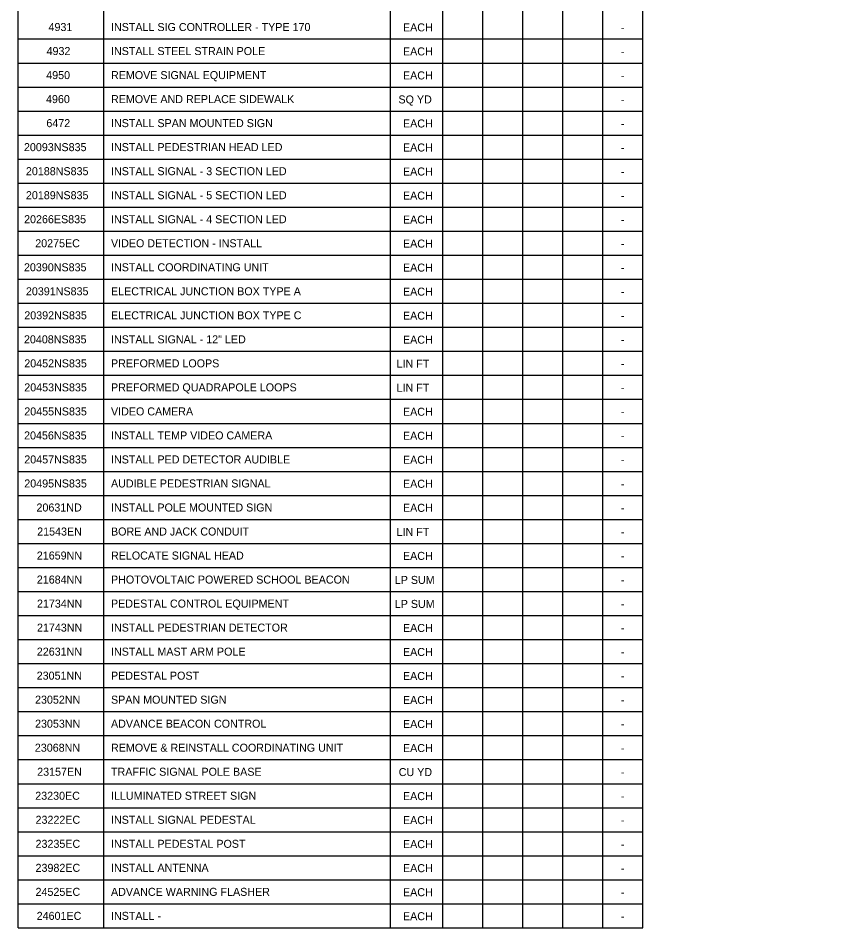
# Model space of a CAD drawing. Extents: x 1627408 to 1628728, y 1640019 to 1642326.
# Drawn here: x 1627408.1 to 1627783.7, y 1641275.4 to 1641690.9 of the extents above; entities that cross this region are included whole.
import ezdxf

# ---------------------------------------------------------------- set-up
doc = ezdxf.new("R2010")
doc.units = 0
for name, color, linetype in [('Default', 7, 'Continuous'), ('SB_PL_INFOSTD_PT', 7, 'Continuous'), ('T_PL_NOTE_PT', 7, 'Continuous')]:
    doc.layers.add(name, color=color, linetype=linetype)

msp = doc.modelspace()

# ---------------------------------------------------------------- linework, layer by layer
at = {"layer": 'Default'}
for p, q in [((1627408.09, 1641275.4), (1627408.09, 1642301.36)), ((1627447.15, 1641275.4), (1627447.15, 1642262.96)), ((1627578.09, 1641275.4), (1627578.09, 1642262.96)), ((1627601.9, 1641275.4), (1627601.9, 1642262.96)), ((1627620.18, 1641275.4), (1627620.18, 1642262.96)), ((1627638.47, 1641275.4), (1627638.47, 1642262.96)), ((1627656.76, 1641275.4), (1627656.76, 1642262.96)), ((1627675.05, 1641275.4), (1627675.05, 1642262.96)), ((1627693.34, 1641275.4), (1627693.34, 1642262.96)), ((1627408.09, 1641681.4), (1627693.34, 1641681.4)), ((1627408.09, 1641670.42), (1627693.34, 1641670.42)), ((1627408.09, 1641659.45), (1627693.34, 1641659.45)), ((1627408.09, 1641648.48), (1627693.34, 1641648.48)), ((1627408.09, 1641637.51), (1627693.34, 1641637.51)), ((1627408.09, 1641626.53), (1627693.34, 1641626.53)), ((1627408.09, 1641615.56), (1627693.34, 1641615.56)), ((1627408.09, 1641604.59), (1627693.34, 1641604.59)), ((1627408.09, 1641593.61), (1627693.34, 1641593.61)), ((1627408.09, 1641582.64), (1627693.34, 1641582.64)), ((1627408.09, 1641571.67), (1627693.34, 1641571.67)), ((1627408.09, 1641560.7), (1627693.34, 1641560.7)), ((1627408.09, 1641549.72), (1627693.34, 1641549.72)), ((1627408.09, 1641538.75), (1627693.34, 1641538.75)), ((1627408.09, 1641527.78), (1627693.34, 1641527.78)), ((1627408.09, 1641516.8), (1627693.34, 1641516.8)), ((1627408.09, 1641505.83), (1627693.34, 1641505.83)), ((1627408.09, 1641494.86), (1627693.34, 1641494.86)), ((1627408.09, 1641483.89), (1627693.34, 1641483.89)), ((1627408.09, 1641472.91), (1627693.34, 1641472.91)), ((1627408.09, 1641461.94), (1627693.34, 1641461.94)), ((1627408.09, 1641450.97), (1627693.34, 1641450.97)), ((1627408.09, 1641440), (1627693.34, 1641440)), ((1627408.09, 1641429.02), (1627693.34, 1641429.02)), ((1627408.09, 1641418.05), (1627693.34, 1641418.05)), ((1627408.09, 1641407.08), (1627693.34, 1641407.08)), ((1627408.09, 1641396.1), (1627693.34, 1641396.1)), ((1627408.09, 1641385.13), (1627693.34, 1641385.13)), ((1627408.09, 1641374.16), (1627693.34, 1641374.16)), ((1627408.09, 1641363.19), (1627693.34, 1641363.19)), ((1627408.09, 1641352.21), (1627693.34, 1641352.21)), ((1627408.09, 1641341.24), (1627693.34, 1641341.24)), ((1627408.09, 1641330.27), (1627693.34, 1641330.27)), ((1627408.09, 1641319.29), (1627693.34, 1641319.29)), ((1627408.09, 1641308.32), (1627693.34, 1641308.32)), ((1627408.09, 1641297.35), (1627693.34, 1641297.35)), ((1627408.09, 1641286.38), (1627693.34, 1641286.38)), ((1627408.09, 1641275.4), (1627693.34, 1641275.4))]:
    msp.add_line(p, q, dxfattribs=at)

# ---------------------------------------------------------------- texts
at = {"layer": 'SB_PL_INFOSTD_PT'}
msp.add_text('CELL:STPL', height=0.0131, dxfattribs=at).set_placement((1627783.58, 1641690.87))
at = {"layer": 'T_PL_NOTE_PT'}
for s, height, p in [('4931', 3.658, (1627421.93, 1641685.02)), ('INSTALL SIG CONTROLLER - TYPE 170', 3.6576, (1627450.46, 1641685.02)), ('EACH', 3.658, (1627583.77, 1641684.86)), ('-', 3.66, (1627683.31, 1641684.86)), ('4932', 3.658, (1627421.04, 1641674.05)), ('INSTALL STEEL STRAIN POLE', 3.6576, (1627450.46, 1641674.05)), ('EACH', 3.658, (1627583.77, 1641673.89)), ('-', 3.66, (1627683.31, 1641673.89)), ('4950', 3.658, (1627420.88, 1641663.07)), ('REMOVE SIGNAL EQUIPMENT', 3.6576, (1627450.46, 1641663.07)), ('EACH', 3.658, (1627583.77, 1641662.92)), ('-', 3.66, (1627683.31, 1641662.92)), ('4960', 3.658, (1627420.79, 1641652.1)), ('REMOVE AND REPLACE SIDEWALK', 3.6576, (1627450.46, 1641652.1)), ('SQ YD', 3.658, (1627581.71, 1641651.95)), ('-', 3.66, (1627683.31, 1641651.95)), ('6472', 3.658, (1627420.95, 1641641.13)), ('INSTALL SPAN MOUNTED SIGN', 3.6576, (1627450.46, 1641641.13)), ('EACH', 3.658, (1627583.77, 1641640.97)), ('-', 3.66, (1627683.31, 1641640.97)), ('20093NS835', 3.658, (1627410.72, 1641630.16)), ('INSTALL PEDESTRIAN HEAD LED', 3.6576, (1627450.46, 1641630.16)), ('EACH', 3.658, (1627583.77, 1641630)), ('-', 3.66, (1627683.31, 1641630)), ('20188NS835', 3.658, (1627411.62, 1641619.18)), ('INSTALL SIGNAL - 3 SECTION LED', 3.6576, (1627450.46, 1641619.18)), ('EACH', 3.658, (1627583.77, 1641619.03)), ('-', 3.66, (1627683.31, 1641619.03)), ('20189NS835', 3.658, (1627411.62, 1641608.21)), ('INSTALL SIGNAL - 5 SECTION LED', 3.6576, (1627450.46, 1641608.21)), ('EACH', 3.658, (1627583.77, 1641608.05)), ('-', 3.66, (1627683.31, 1641608.05)), ('20266ES835', 3.658, (1627410.78, 1641597.24)), ('INSTALL SIGNAL - 4 SECTION LED', 3.6576, (1627450.46, 1641597.24)), ('EACH', 3.658, (1627583.77, 1641597.08)), ('-', 3.66, (1627683.31, 1641597.08)), ('20275EC', 3.658, (1627415.87, 1641586.26)), ('VIDEO DETECTION - INSTALL', 3.6576, (1627450.46, 1641586.26)), ('EACH', 3.658, (1627583.77, 1641586.11)), ('-', 3.66, (1627683.31, 1641586.11)), ('20390NS835', 3.658, (1627410.72, 1641575.29)), ('INSTALL COORDINATING UNIT', 3.6576, (1627450.46, 1641575.29)), ('EACH', 3.658, (1627583.77, 1641575.14)), ('-', 3.66, (1627683.31, 1641575.14)), ('20391NS835', 3.658, (1627411.62, 1641564.32)), ('ELECTRICAL JUNCTION BOX TYPE A', 3.6576, (1627450.46, 1641564.32)), ('EACH', 3.658, (1627583.77, 1641564.16)), ('-', 3.66, (1627683.31, 1641564.16)), ('20392NS835', 3.658, (1627410.87, 1641553.35)), ('ELECTRICAL JUNCTION BOX TYPE C', 3.6576, (1627450.46, 1641553.35)), ('EACH', 3.658, (1627583.77, 1641553.19)), ('-', 3.66, (1627683.31, 1641553.19)), ('20408NS835', 3.658, (1627410.72, 1641542.37)), ('INSTALL SIGNAL - 12" LED', 3.6576, (1627450.46, 1641542.37)), ('EACH', 3.658, (1627583.77, 1641542.22)), ('-', 3.66, (1627683.31, 1641542.22)), ('20452NS835', 3.658, (1627410.87, 1641531.4)), ('PREFORMED LOOPS', 3.6576, (1627450.46, 1641531.4)), ('LIN FT', 3.658, (1627580.85, 1641531.24)), ('-', 3.66, (1627683.31, 1641531.24)), ('20453NS835', 3.658, (1627410.87, 1641520.43)), ('PREFORMED QUADRAPOLE LOOPS', 3.6576, (1627450.46, 1641520.43)), ('LIN FT', 3.658, (1627580.85, 1641520.27)), ('-', 3.66, (1627683.31, 1641520.27)), ('20455NS835', 3.658, (1627410.87, 1641509.45)), ('VIDEO CAMERA', 3.6576, (1627450.46, 1641509.45)), ('EACH', 3.658, (1627583.77, 1641509.3)), ('-', 3.66, (1627683.31, 1641509.3)), ('20456NS835', 3.658, (1627410.78, 1641498.48)), ('INSTALL TEMP VIDEO CAMERA', 3.6576, (1627450.46, 1641498.48)), ('EACH', 3.658, (1627583.77, 1641498.33)), ('-', 3.66, (1627683.31, 1641498.33)), ('20457NS835', 3.658, (1627410.87, 1641487.51)), ('INSTALL PED DETECTOR AUDIBLE', 3.6576, (1627450.46, 1641487.51)), ('EACH', 3.658, (1627583.77, 1641487.35)), ('-', 3.66, (1627683.31, 1641487.35)), ('20495NS835', 3.658, (1627410.87, 1641476.54)), ('AUDIBLE PEDESTRIAN SIGNAL', 3.6576, (1627450.46, 1641476.54)), ('EACH', 3.658, (1627583.77, 1641476.38)), ('-', 3.66, (1627683.31, 1641476.38)), ('20631ND', 3.658, (1627416.44, 1641465.56)), ('INSTALL POLE MOUNTED SIGN', 3.6576, (1627450.46, 1641465.56)), ('EACH', 3.658, (1627583.77, 1641465.41)), ('-', 3.66, (1627683.31, 1641465.41)), ('21543EN', 3.658, (1627416.76, 1641454.59)), ('BORE AND JACK CONDUIT', 3.6576, (1627450.46, 1641454.59)), ('LIN FT', 3.658, (1627580.85, 1641454.44)), ('-', 3.66, (1627683.31, 1641454.44)), ('21659NN', 3.658, (1627416.59, 1641443.62)), ('RELOCATE SIGNAL HEAD', 3.6576, (1627450.46, 1641443.62)), ('EACH', 3.658, (1627583.77, 1641443.46)), ('-', 3.66, (1627683.31, 1641443.46)), ('21684NN', 3.658, (1627416.59, 1641432.64)), ('PHOTOVOLTAIC POWERED SCHOOL BEACON', 3.6576, (1627450.46, 1641432.64)), ('LP SUM', 3.658, (1627580.03, 1641432.49)), ('-', 3.66, (1627683.31, 1641432.49)), ('21734NN', 3.658, (1627416.67, 1641421.67)), ('PEDESTAL CONTROL EQUIPMENT', 3.6576, (1627450.46, 1641421.67)), ('LP SUM', 3.658, (1627580.03, 1641421.52)), ('-', 3.66, (1627683.31, 1641421.52)), ('21743NN', 3.658, (1627416.67, 1641410.7)), ('INSTALL PEDESTRIAN DETECTOR', 3.6576, (1627450.46, 1641410.7)), ('EACH', 3.658, (1627583.77, 1641410.54)), ('-', 3.66, (1627683.31, 1641410.54)), ('22631NN', 3.658, (1627416.59, 1641399.73)), ('INSTALL MAST ARM POLE', 3.6576, (1627450.46, 1641399.73)), ('EACH', 3.658, (1627583.77, 1641399.57)), ('-', 3.66, (1627683.31, 1641399.57)), ('23051NN', 3.658, (1627416.53, 1641388.75)), ('PEDESTAL POST', 3.6576, (1627450.46, 1641388.75)), ('EACH', 3.658, (1627583.77, 1641388.6)), ('-', 3.66, (1627683.31, 1641388.6)), ('23052NN', 3.658, (1627415.78, 1641377.78)), ('SPAN MOUNTED SIGN', 3.6576, (1627450.46, 1641377.78)), ('EACH', 3.658, (1627583.77, 1641377.63)), ('-', 3.66, (1627683.31, 1641377.63)), ('23053NN', 3.658, (1627415.78, 1641366.81)), ('ADVANCE BEACON CONTROL', 3.6576, (1627450.46, 1641366.81)), ('EACH', 3.658, (1627583.77, 1641366.65)), ('-', 3.66, (1627683.31, 1641366.65)), ('23068NN', 3.658, (1627415.69, 1641355.84)), ('REMOVE & REINSTALL COORDINATING UNIT', 3.6576, (1627450.46, 1641355.84)), ('EACH', 3.658, (1627583.77, 1641355.68)), ('-', 3.66, (1627683.31, 1641355.68)), ('23157EN', 3.658, (1627416.76, 1641344.86)), ('TRAFFIC SIGNAL POLE BASE', 3.6576, (1627450.46, 1641344.86)), ('CU YD', 3.658, (1627581.83, 1641344.71)), ('-', 3.66, (1627683.31, 1641344.71)), ('23230EC', 3.658, (1627415.87, 1641333.89)), ('ILLUMINATED STREET SIGN', 3.6576, (1627450.46, 1641333.89)), ('EACH', 3.658, (1627583.77, 1641333.73)), ('-', 3.66, (1627683.31, 1641333.73)), ('23222EC', 3.658, (1627416.01, 1641322.92)), ('INSTALL SIGNAL PEDESTAL', 3.6576, (1627450.46, 1641322.92)), ('EACH', 3.658, (1627583.77, 1641322.76)), ('-', 3.66, (1627683.31, 1641322.76)), ('23235EC', 3.658, (1627416.01, 1641311.94)), ('INSTALL PEDESTAL POST', 3.6576, (1627450.46, 1641311.94)), ('EACH', 3.658, (1627583.77, 1641311.79)), ('-', 3.66, (1627683.31, 1641311.79)), ('23982EC', 3.658, (1627416.01, 1641300.97)), ('INSTALL ANTENNA', 3.6576, (1627450.46, 1641300.97)), ('EACH', 3.658, (1627583.77, 1641300.82)), ('-', 3.66, (1627683.31, 1641300.82)), ('24525EC', 3.658, (1627416.01, 1641290)), ('ADVANCE WARNING FLASHER', 3.6576, (1627450.46, 1641290)), ('EACH', 3.658, (1627583.77, 1641289.84)), ('-', 3.66, (1627683.31, 1641289.84)), ('24601EC', 3.658, (1627416.53, 1641279.03)), ('INSTALL - ', 3.658, (1627450.46, 1641279.03)), ('EACH', 3.658, (1627583.77, 1641278.87)), ('-', 3.66, (1627683.31, 1641278.87))]:
    msp.add_text(s, height=height, rotation=360, dxfattribs=at).set_placement(p)

doc.saveas('drawing.dxf')
